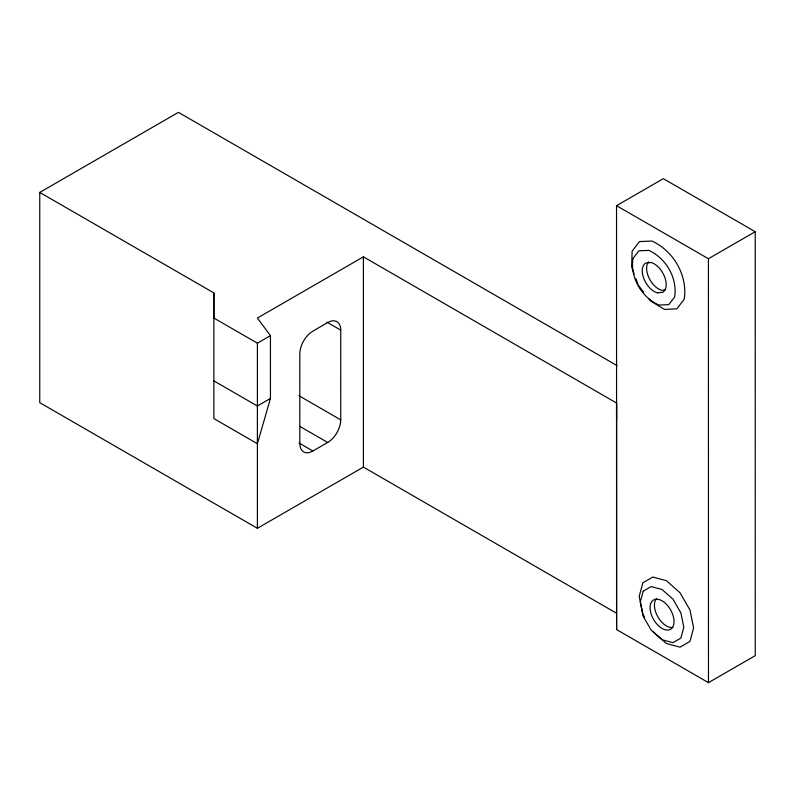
<?xml version="1.0" encoding="UTF-8"?>
<svg xmlns="http://www.w3.org/2000/svg" width="795" height="795" viewBox="0 0 795 795"><rect width="100%" height="100%" fill="white"/><g stroke="black" fill="none" stroke-linecap="round" stroke-linejoin="round"><path stroke-width="1.19" d="M617.139 365.65L178.428 112.353L39.75 192.42L39.75 402.668L257.391 528.297L363.404 467.092L616.582 613.263L616.602 629.59L708.474 682.647L755.25 655.646L755.22 231.713L663.328 178.666L616.542 205.696L616.602 629.59M39.75 192.42L213.865 292.918L213.865 318.05L257.391 343.182L270.449 335.639L257.391 318.05L363.414 256.835L616.562 403.025L616.572 419.363M257.391 528.297L257.391 343.182M340.727 419.849L340.737 330.124A18.474 10.663 -60 0 0 327.669 322.581L312.882 331.127A18.464 10.663 -60 0 0 299.814 353.745L299.824 443.461A18.464 10.663 -60 0 0 312.882 451.003L327.679 442.467A18.464 10.663 -60 0 0 340.727 419.849L298.92 395.711M363.404 467.092L363.414 256.835M270.449 335.639L270.449 398.464L257.391 443.709L213.865 418.577L213.865 292.918M270.449 398.464L257.391 406.007L213.865 380.885M616.542 205.696L708.424 258.723L755.22 231.713M665.008 290.016L661.679 290.314A16.924 9.769 60 0 1 648.899 277.703A16.924 9.769 60 0 1 648.551 261.843M326.795 322.074L340.737 330.124M299.804 426.368L327.679 442.467M298.95 442.954L312.882 451.003M652.804 631.469L666.409 643.523L680.013 647.17L689.961 641.416L693.608 627.821L689.961 610.004L680.003 592.762L666.399 580.698L652.804 577.051L642.847 582.805L639.2 596.409L642.847 614.217L644.606 617.258M638.365 285.326L643.602 292.093M648.849 298.86L650.35 300.788L664.421 309.394L676.823 308.848L684.217 299.278C687.854 275.527 673.594 250.892 651.9 241.034L639.498 241.581L632.105 251.15L631.687 267.16L634.191 273.977M635.861 278.518L637.948 284.193M708.424 258.723L708.474 682.647M616.562 403.025L616.582 613.263M672.938 627.464A16.924 9.769 60 0 1 657.942 617A16.924 9.769 60 0 1 656.372 598.784M632.959 258.474C630.047 277.475 641.466 297.181 658.817 305.071L668.734 304.634L674.657 296.982C677.559 277.982 666.15 258.276 648.799 250.385L638.882 250.823L632.959 258.474M643.205 591.182L640.293 602.063L643.205 616.314L651.175 630.107L662.056 639.756L672.938 642.668L680.898 638.067L683.819 627.185L680.898 612.945L672.928 599.142L662.046 589.493L651.165 586.581L643.205 591.182M657.584 292.808L657.326 292.828A16.924 9.769 60 0 1 643.861 278.618A16.924 9.769 60 0 1 645.769 263.026L651.125 262.549A16.924 9.769 60 0 1 664.59 276.759A16.924 9.769 60 0 1 662.692 292.351L657.584 292.808M650.489 604.369A16.924 9.769 60 0 0 665.147 629.769A16.924 9.769 60 0 0 670.513 609.735A16.924 9.769 60 0 0 650.489 604.369"/></g></svg>
